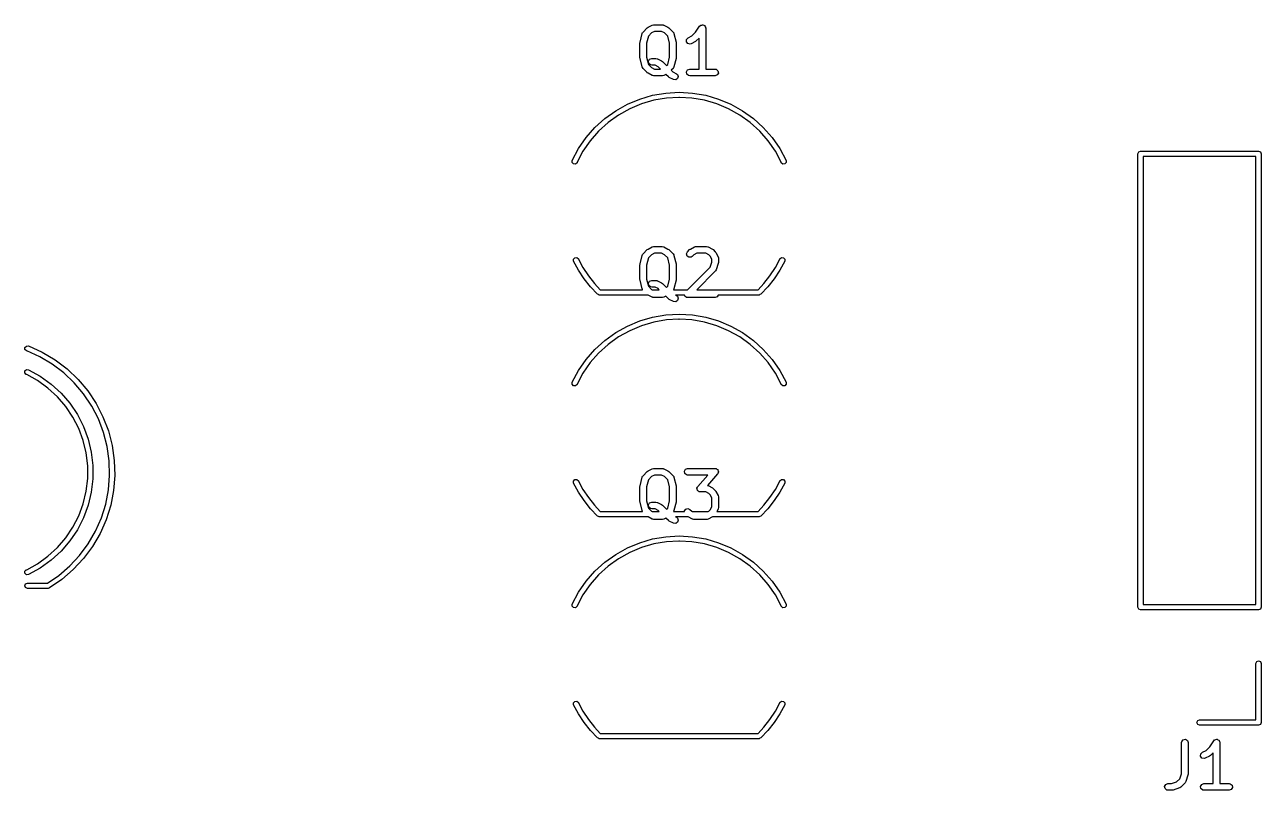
# Model space of a CAD drawing. Extents: x 27 to 143, y -35 to -18.
# Drawn here: x 115.52 to 143.39, y -35.18 to -17.93 of the extents above; entities that cross this region are included whole.
import ezdxf

# ---------------------------------------------------------------- set-up
doc = ezdxf.new("R2010")
doc.units = 0
doc.layers.add('BLACK', color=7, linetype='CONTINUOUS')

msp = doc.modelspace()

# ---------------------------------------------------------------- linework, layer by layer
at = {"layer": 'BLACK', "linetype": 'CONTINUOUS'}
for p, q in [((129.435, -18.127), (129.446, -18.1033)), ((129.446, -18.1033), (129.452, -18.0989)), ((129.452, -18.0989), (129.455, -18.0922)), ((129.455, -18.0922), (129.55, -17.997)), ((129.55, -17.997), (129.569, -17.9841)), ((129.569, -17.9841), (129.57, -17.9829)), ((129.57, -17.9829), (129.665, -17.9353)), ((129.648, -18.1116), (129.576, -18.1836)), ((129.716, -18.0774), (129.648, -18.1116)), ((129.665, -17.9353), (129.69, -17.9279)), ((129.69, -17.9279), (129.694, -17.9289)), ((129.694, -17.9289), (129.699, -17.9274)), ((129.699, -17.9274), (129.889, -17.9274)), ((129.871, -18.0774), (129.716, -18.0774)), ((129.94, -18.1116), (129.871, -18.0774)), ((129.889, -17.9274), (129.915, -17.9319)), ((129.915, -17.9319), (129.918, -17.9348)), ((129.918, -17.9348), (129.923, -17.9353)), ((129.923, -17.9353), (130.018, -17.9829)), ((130.012, -18.1836), (129.94, -18.1116)), ((130.018, -17.9829), (130.036, -17.9963)), ((130.036, -17.9963), (130.037, -17.997)), ((130.037, -17.997), (130.133, -18.0922)), ((130.133, -18.0922), (130.147, -18.1135)), ((130.147, -18.1135), (130.148, -18.1209)), ((130.559, -18.1788), (130.64, -18.0975)), ((130.64, -18.0975), (130.731, -17.9608)), ((130.731, -17.9608), (130.749, -17.9419)), ((130.749, -17.9419), (130.754, -17.9407)), ((130.754, -17.9407), (130.756, -17.9374)), ((130.756, -17.9374), (130.778, -17.9336)), ((130.778, -17.9336), (130.799, -17.9275)), ((130.799, -17.9275), (130.803, -17.9293)), ((130.803, -17.9293), (130.807, -17.9285)), ((130.807, -17.9285), (130.826, -17.9394)), ((130.826, -17.9394), (130.846, -17.9481)), ((130.846, -17.9481), (130.848, -17.952)), ((130.848, -17.952), (130.851, -17.9542)), ((130.851, -17.9542), (130.859, -17.9746)), ((130.859, -17.9746), (130.868, -17.9941)), ((130.868, -17.9941), (130.867, -17.9983)), ((130.867, -17.9983), (130.869, -18.0024)), ((130.869, -18.0024), (130.869, -18.9274)), ((129.385, -18.3357), (129.388, -18.321)), ((129.385, -18.669), (129.385, -18.3357)), ((129.388, -18.3175), (129.435, -18.127)), ((129.388, -18.321), (129.388, -18.3175)), ((129.576, -18.1836), (129.535, -18.3449)), ((129.535, -18.3449), (129.535, -18.6598)), ((130.052, -18.3449), (130.012, -18.1836)), ((130.052, -18.6598), (130.052, -18.3449)), ((130.148, -18.1209), (130.152, -18.127)), ((130.152, -18.127), (130.2, -18.3175)), ((130.2, -18.3175), (130.201, -18.3325)), ((130.201, -18.3325), (130.202, -18.3357)), ((130.202, -18.3357), (130.202, -18.669)), ((130.436, -18.3095), (130.439, -18.2583)), ((130.467, -18.3507), (130.436, -18.3095)), ((130.439, -18.2583), (130.475, -18.221)), ((130.517, -18.3626), (130.467, -18.3507)), ((130.475, -18.221), (130.559, -18.1788)), ((130.542, -18.3552), (130.517, -18.3626)), ((130.637, -18.3076), (130.542, -18.3552)), ((130.638, -18.3064), (130.637, -18.3076)), ((130.656, -18.2935), (130.638, -18.3064)), ((130.719, -18.2311), (130.656, -18.2935)), ((130.719, -18.9274), (130.719, -18.2311)), ((129.387, -18.6723), (129.385, -18.669)), ((129.388, -18.6872), (129.387, -18.6723)), ((129.535, -18.6598), (129.576, -18.8212)), ((130.012, -18.8212), (130.052, -18.6598)), ((130.202, -18.669), (130.2, -18.6838)), ((129.435, -18.8777), (129.388, -18.6872)), ((129.439, -18.8838), (129.435, -18.8777)), ((129.44, -18.8912), (129.439, -18.8838)), ((129.455, -18.9126), (129.44, -18.8912)), ((129.55, -19.0078), (129.455, -18.9126)), ((129.576, -18.8212), (129.648, -18.8931)), ((129.577, -18.7513), (129.603, -18.7068)), ((129.586, -18.8018), (129.577, -18.7513)), ((129.625, -18.8348), (129.586, -18.8018)), ((129.603, -18.7068), (129.651, -18.6893)), ((129.651, -18.8393), (129.625, -18.8348)), ((129.648, -18.8931), (129.716, -18.9274)), ((129.651, -18.6893), (129.746, -18.6893)), ((129.728, -18.8393), (129.651, -18.8393)), ((129.716, -18.9274), (129.851, -18.9274)), ((129.797, -18.8735), (129.728, -18.8393)), ((129.746, -18.6893), (129.772, -18.6938)), ((129.772, -18.6938), (129.775, -18.6967)), ((129.775, -18.6967), (129.78, -18.6972)), ((129.78, -18.6972), (129.875, -18.7448)), ((129.851, -18.9274), (129.797, -18.8735)), ((129.875, -18.7448), (129.893, -18.7582)), ((129.893, -18.7582), (129.894, -18.7589)), ((129.894, -18.7589), (129.984, -18.8487)), ((129.984, -18.8487), (130.012, -18.8212)), ((130.133, -18.9126), (130.09, -18.9548)), ((130.136, -18.9058), (130.133, -18.9126)), ((130.142, -18.9015), (130.136, -18.9058)), ((130.152, -18.8777), (130.142, -18.9015)), ((130.2, -18.6872), (130.152, -18.8777)), ((130.2, -18.6838), (130.2, -18.6872)), ((130.434, -18.9894), (130.46, -18.9449)), ((130.46, -18.9449), (130.508, -18.9274)), ((130.508, -18.9274), (130.719, -18.9274)), ((130.869, -18.9274), (131.08, -18.9274)), ((131.08, -18.9274), (131.105, -18.9319)), ((131.105, -18.9319), (131.144, -18.9649)), ((129.552, -19.0085), (129.55, -19.0078)), ((129.57, -19.0218), (129.552, -19.0085)), ((129.665, -19.0695), (129.57, -19.0218)), ((129.669, -19.07), (129.665, -19.0695)), ((129.673, -19.0729), (129.669, -19.07)), ((129.699, -19.0774), (129.673, -19.0729)), ((129.889, -19.0774), (129.699, -19.0774)), ((129.893, -19.0758), (129.889, -19.0774)), ((129.898, -19.0769), (129.893, -19.0758)), ((129.923, -19.0695), (129.898, -19.0769)), ((129.969, -19.046), (129.923, -19.0695)), ((130.026, -19.103), (129.969, -19.046)), ((130.028, -19.1037), (130.026, -19.103)), ((130.046, -19.1171), (130.028, -19.1037)), ((130.141, -19.1647), (130.046, -19.1171)), ((130.09, -18.9548), (130.124, -18.9884)), ((130.124, -18.9884), (130.208, -19.0305)), ((130.192, -19.1706), (130.141, -19.1647)), ((130.235, -19.1423), (130.192, -19.1706)), ((130.208, -19.0305), (130.229, -19.0461)), ((130.229, -19.0461), (130.25, -19.0931)), ((130.25, -19.0931), (130.235, -19.1423)), ((130.443, -19.0399), (130.434, -18.9894)), ((130.482, -19.0729), (130.443, -19.0399)), ((130.508, -19.0774), (130.482, -19.0729)), ((131.08, -19.0774), (130.508, -19.0774)), ((131.128, -19.0598), (131.08, -19.0774)), ((131.153, -19.0154), (131.128, -19.0598)), ((131.144, -18.9649), (131.153, -19.0154)), ((129.672, -19.5182), (129.969, -19.4671)), ((129.969, -19.4671), (130.27, -19.45)), ((130.27, -19.45), (130.571, -19.4671)), ((130.571, -19.4671), (130.868, -19.5182)), ((128.841, -19.8666), (129.104, -19.7192)), ((129.104, -19.7192), (129.382, -19.6026)), ((129.421, -19.7118), (129.155, -19.8233)), ((129.382, -19.6026), (129.672, -19.5182)), ((129.698, -19.6311), (129.421, -19.7118)), ((129.982, -19.5822), (129.698, -19.6311)), ((130.261, -19.5664), (129.982, -19.5822)), ((130.27, -19.57), (130.261, -19.5664)), ((130.279, -19.5664), (130.27, -19.57)), ((130.558, -19.5822), (130.279, -19.5664)), ((130.842, -19.6311), (130.558, -19.5822)), ((131.119, -19.7118), (130.842, -19.6311)), ((130.868, -19.5182), (131.158, -19.6026)), ((131.385, -19.8233), (131.119, -19.7118)), ((131.158, -19.6026), (131.436, -19.7192)), ((131.436, -19.7192), (131.699, -19.8666)), ((128.373, -20.2456), (128.596, -20.0428)), ((128.596, -20.0428), (128.841, -19.8666)), ((128.903, -19.9643), (128.669, -20.1328)), ((129.155, -19.8233), (128.903, -19.9643)), ((131.637, -19.9643), (131.385, -19.8233)), ((131.871, -20.1328), (131.637, -19.9643)), ((131.699, -19.8666), (131.944, -20.0428)), ((131.944, -20.0428), (132.167, -20.2456)), ((128.174, -20.4723), (128.373, -20.2456)), ((128.455, -20.3268), (128.265, -20.5437)), ((128.669, -20.1328), (128.455, -20.3268)), ((132.085, -20.3268), (131.871, -20.1328)), ((132.275, -20.5437), (132.085, -20.3268)), ((132.167, -20.2456), (132.366, -20.4723)), ((128.002, -20.7202), (128.174, -20.4723)), ((128.265, -20.5437), (128.101, -20.7807)), ((132.439, -20.7807), (132.275, -20.5437)), ((132.366, -20.4723), (132.538, -20.7202)), ((127.859, -20.9858), (128.002, -20.7202)), ((128.101, -20.7807), (127.968, -21.027)), ((132.572, -21.027), (132.439, -20.7807)), ((132.538, -20.7202), (132.681, -20.9858)), ((140.61, -20.835), (140.628, -20.7926)), ((140.61, -31.055), (140.61, -20.835)), ((140.628, -20.7926), (140.67, -20.775)), ((140.67, -20.775), (143.33, -20.775)), ((140.73, -20.895), (140.73, -30.995)), ((143.27, -20.895), (140.73, -20.895)), ((143.27, -30.995), (143.27, -20.895)), ((143.33, -20.775), (143.372, -20.7926)), ((143.372, -20.7926), (143.39, -20.835)), ((143.39, -20.835), (143.39, -31.055)), ((127.857, -21.0317), (127.859, -20.9858)), ((127.888, -21.0656), (127.857, -21.0317)), ((127.934, -21.0676), (127.888, -21.0656)), ((127.968, -21.0365), (127.934, -21.0676)), ((127.968, -21.027), (127.968, -21.0365)), ((132.572, -21.0365), (132.572, -21.027)), ((132.606, -21.0676), (132.572, -21.0365)), ((132.652, -21.0656), (132.606, -21.0676)), ((132.683, -21.0317), (132.652, -21.0656)), ((132.681, -20.9858), (132.683, -21.0317)), ((129.388, -23.3175), (129.435, -23.127)), ((129.435, -23.127), (129.446, -23.1033)), ((129.446, -23.1033), (129.452, -23.0989)), ((129.452, -23.0989), (129.455, -23.0922)), ((129.455, -23.0922), (129.55, -22.997)), ((129.55, -22.997), (129.569, -22.9841)), ((129.569, -22.9841), (129.57, -22.9829)), ((129.57, -22.9829), (129.665, -22.9353)), ((129.648, -23.1116), (129.576, -23.1836)), ((129.716, -23.0774), (129.648, -23.1116)), ((129.665, -22.9353), (129.69, -22.9279)), ((129.69, -22.9279), (129.694, -22.9289)), ((129.694, -22.9289), (129.699, -22.9274)), ((129.699, -22.9274), (129.889, -22.9274)), ((129.871, -23.0774), (129.716, -23.0774)), ((129.94, -23.1116), (129.871, -23.0774)), ((129.889, -22.9274), (129.915, -22.9319)), ((129.915, -22.9319), (129.918, -22.9348)), ((129.918, -22.9348), (129.923, -22.9353)), ((129.923, -22.9353), (130.018, -22.9829)), ((130.012, -23.1836), (129.94, -23.1116)), ((130.018, -22.9829), (130.036, -22.9963)), ((130.036, -22.9963), (130.037, -22.997)), ((130.037, -22.997), (130.133, -23.0922)), ((130.133, -23.0922), (130.147, -23.1135)), ((130.147, -23.1135), (130.148, -23.1209)), ((130.148, -23.1209), (130.152, -23.127)), ((130.152, -23.127), (130.2, -23.3175)), ((130.433, -23.0911), (130.455, -23.0446)), ((130.447, -23.1406), (130.433, -23.0911)), ((130.455, -23.0446), (130.503, -22.997)), ((130.503, -22.997), (130.521, -22.9841)), ((130.521, -22.9841), (130.522, -22.9829)), ((130.522, -22.9829), (130.617, -22.9353)), ((130.6, -23.1116), (130.561, -23.1507)), ((130.669, -23.0774), (130.6, -23.1116)), ((130.617, -22.9353), (130.642, -22.9279)), ((130.642, -22.9279), (130.647, -22.9289)), ((130.647, -22.9289), (130.651, -22.9274)), ((130.651, -22.9274), (130.889, -22.9274)), ((130.871, -23.0774), (130.669, -23.0774)), ((130.94, -23.1116), (130.871, -23.0774)), ((130.889, -22.9274), (130.915, -22.9319)), ((130.915, -22.9319), (130.918, -22.9348)), ((130.918, -22.9348), (130.923, -22.9353)), ((130.923, -22.9353), (131.018, -22.9829)), ((130.97, -23.142), (130.94, -23.1116)), ((131.018, -22.9829), (131.036, -22.9963)), ((131.036, -22.9963), (131.037, -22.997)), ((131.037, -22.997), (131.085, -23.0446)), ((131.085, -23.0446), (131.098, -23.063)), ((131.098, -23.063), (131.099, -23.0641)), ((131.099, -23.0641), (131.147, -23.1593)), ((127.889, -23.213), (127.92, -23.1788)), ((127.892, -23.2589), (127.889, -23.213)), ((128.001, -23.4618), (127.892, -23.2589)), ((127.892, -23.2589), (127.892, -23.2589)), ((127.92, -23.1788), (127.966, -23.1761)), ((127.966, -23.1761), (128, -23.2067)), ((128, -23.2067), (128, -23.2124)), ((128, -23.2124), (128.102, -23.4016)), ((128.102, -23.4016), (128.223, -23.5856)), ((129.385, -23.3357), (129.388, -23.321)), ((129.385, -23.669), (129.385, -23.3357)), ((129.388, -23.321), (129.388, -23.3175)), ((129.576, -23.1836), (129.535, -23.3449)), ((129.535, -23.3449), (129.535, -23.6598)), ((130.052, -23.3449), (130.012, -23.1836)), ((130.052, -23.6598), (130.052, -23.3449)), ((130.2, -23.3175), (130.201, -23.3325)), ((130.201, -23.3325), (130.202, -23.3357)), ((130.202, -23.3357), (130.202, -23.669)), ((130.489, -23.1701), (130.447, -23.1406)), ((130.457, -23.9), (130.966, -23.3904)), ((130.54, -23.1656), (130.489, -23.1701)), ((130.561, -23.1507), (130.54, -23.1656)), ((130.966, -23.3904), (131.005, -23.2759)), ((131.005, -23.2106), (130.97, -23.142)), ((131.005, -23.2759), (131.005, -23.2106)), ((131.151, -23.3118), (131.103, -23.4547)), ((131.147, -23.1593), (131.154, -23.1843)), ((131.155, -23.2881), (131.151, -23.3102)), ((131.151, -23.3102), (131.151, -23.3118)), ((131.154, -23.1843), (131.153, -23.1886)), ((131.153, -23.1886), (131.155, -23.1929)), ((131.155, -23.1929), (131.155, -23.2881)), ((132.317, -23.5856), (132.438, -23.4016)), ((132.438, -23.4016), (132.54, -23.2124)), ((132.648, -23.2589), (132.539, -23.4618)), ((132.54, -23.2067), (132.574, -23.1761)), ((132.54, -23.2124), (132.54, -23.2067)), ((132.574, -23.1761), (132.62, -23.1788)), ((132.62, -23.1788), (132.651, -23.213)), ((132.651, -23.213), (132.648, -23.2589)), ((132.648, -23.2589), (132.648, -23.2589)), ((128.127, -23.6544), (128.001, -23.4618)), ((128.27, -23.8353), (128.127, -23.6544)), ((128.223, -23.5856), (128.359, -23.7585)), ((129.387, -23.6723), (129.385, -23.669)), ((129.388, -23.6872), (129.387, -23.6723)), ((129.435, -23.8777), (129.388, -23.6872)), ((129.535, -23.6598), (129.576, -23.8212)), ((129.603, -23.7068), (129.651, -23.6893)), ((129.651, -23.6893), (129.746, -23.6893)), ((129.746, -23.6893), (129.772, -23.6938)), ((130.012, -23.8212), (130.052, -23.6598)), ((130.2, -23.6872), (130.152, -23.8777)), ((130.202, -23.669), (130.2, -23.6838)), ((130.2, -23.6838), (130.2, -23.6872)), ((131.085, -23.484), (130.669, -23.9)), ((131.087, -23.4799), (131.085, -23.484)), ((131.091, -23.4776), (131.087, -23.4799)), ((131.103, -23.4547), (131.091, -23.4776)), ((132.181, -23.7585), (132.317, -23.5856)), ((132.413, -23.6544), (132.27, -23.8353)), ((132.539, -23.4618), (132.413, -23.6544)), ((128.428, -24.0023), (128.27, -23.8353)), ((128.359, -23.7585), (128.493, -23.9)), ((128.493, -23.9), (129.446, -23.9)), ((129.439, -23.8838), (129.435, -23.8777)), ((129.44, -23.8912), (129.439, -23.8838)), ((129.446, -23.9), (129.44, -23.8912)), ((129.576, -23.8212), (129.648, -23.8931)), ((129.577, -23.7513), (129.603, -23.7068)), ((129.586, -23.8018), (129.577, -23.7513)), ((129.625, -23.8348), (129.586, -23.8018)), ((129.651, -23.8393), (129.625, -23.8348)), ((129.648, -23.8931), (129.662, -23.9)), ((129.728, -23.8393), (129.651, -23.8393)), ((129.662, -23.9), (129.823, -23.9)), ((129.797, -23.8735), (129.728, -23.8393)), ((129.772, -23.6938), (129.775, -23.6967)), ((129.775, -23.6967), (129.78, -23.6972)), ((129.78, -23.6972), (129.875, -23.7448)), ((129.823, -23.9), (129.797, -23.8735)), ((129.875, -23.7448), (129.893, -23.7582)), ((129.893, -23.7582), (129.894, -23.7589)), ((129.894, -23.7589), (129.984, -23.8487)), ((129.984, -23.8487), (130.012, -23.8212)), ((130.152, -23.8777), (130.142, -23.9)), ((130.142, -23.9), (130.457, -23.9)), ((130.669, -23.9), (132.047, -23.9)), ((132.047, -23.9), (132.181, -23.7585)), ((132.27, -23.8353), (132.112, -24.0023)), ((128.428, -24.0024), (128.428, -24.0023)), ((128.428, -24.0025), (128.428, -24.0024)), ((128.428, -24.003), (128.428, -24.0025)), ((128.449, -24.0114), (128.428, -24.003)), ((128.428, -24.003), (128.428, -24.003)), ((128.47, -24.02), (128.449, -24.0114)), ((129.567, -24.02), (128.47, -24.02)), ((129.57, -24.0218), (129.567, -24.02)), ((129.665, -24.0695), (129.57, -24.0218)), ((129.669, -24.07), (129.665, -24.0695)), ((129.673, -24.0729), (129.669, -24.07)), ((129.699, -24.0774), (129.673, -24.0729)), ((129.889, -24.0774), (129.699, -24.0774)), ((129.893, -24.0758), (129.889, -24.0774)), ((129.898, -24.0769), (129.893, -24.0758)), ((129.923, -24.0695), (129.898, -24.0769)), ((129.969, -24.046), (129.923, -24.0695)), ((130.026, -24.103), (129.969, -24.046)), ((130.028, -24.1037), (130.026, -24.103)), ((130.046, -24.1171), (130.028, -24.1037)), ((130.141, -24.1647), (130.046, -24.1171)), ((130.192, -24.1706), (130.141, -24.1647)), ((130.392, -24.02), (130.187, -24.02)), ((130.187, -24.02), (130.208, -24.0305)), ((130.235, -24.1423), (130.192, -24.1706)), ((130.208, -24.0305), (130.229, -24.0461)), ((130.229, -24.0461), (130.25, -24.0931)), ((130.25, -24.0931), (130.235, -24.1423)), ((130.396, -24.0399), (130.392, -24.02)), ((130.398, -24.0421), (130.396, -24.0399)), ((130.399, -24.0454), (130.398, -24.0421)), ((130.418, -24.0583), (130.399, -24.0454)), ((130.435, -24.0729), (130.418, -24.0583)), ((130.439, -24.0737), (130.435, -24.0729)), ((130.441, -24.0748), (130.439, -24.0737)), ((130.444, -24.0745), (130.441, -24.0748)), ((130.46, -24.0774), (130.444, -24.0745)), ((131.08, -24.0774), (130.46, -24.0774)), ((131.128, -24.0598), (131.08, -24.0774)), ((131.151, -24.02), (131.128, -24.0598)), ((132.07, -24.02), (131.151, -24.02)), ((132.091, -24.0114), (132.07, -24.02)), ((132.112, -24.003), (132.091, -24.0114)), ((132.112, -24.0023), (132.112, -24.0024)), ((132.112, -24.0024), (132.112, -24.0025)), ((132.112, -24.0025), (132.112, -24.003)), ((132.112, -24.003), (132.112, -24.003)), ((129.382, -24.6026), (129.672, -24.5182)), ((129.672, -24.5182), (129.969, -24.4671)), ((129.969, -24.4671), (130.27, -24.45)), ((130.27, -24.45), (130.571, -24.4671)), ((130.571, -24.4671), (130.868, -24.5182)), ((130.868, -24.5182), (131.158, -24.6026)), ((128.841, -24.8666), (129.104, -24.7192)), ((129.104, -24.7192), (129.382, -24.6026)), ((129.421, -24.7118), (129.155, -24.8233)), ((129.698, -24.6311), (129.421, -24.7118)), ((129.982, -24.5822), (129.698, -24.6311)), ((130.261, -24.5664), (129.982, -24.5822)), ((130.27, -24.57), (130.261, -24.5664)), ((130.279, -24.5664), (130.27, -24.57)), ((130.558, -24.5822), (130.279, -24.5664)), ((130.842, -24.6311), (130.558, -24.5822)), ((131.119, -24.7118), (130.842, -24.6311)), ((131.385, -24.8233), (131.119, -24.7118)), ((131.158, -24.6026), (131.436, -24.7192)), ((131.436, -24.7192), (131.699, -24.8666)), ((128.373, -25.2456), (128.596, -25.0428)), ((128.596, -25.0428), (128.841, -24.8666)), ((128.903, -24.9643), (128.669, -25.1328)), ((129.155, -24.8233), (128.903, -24.9643)), ((131.637, -24.9643), (131.385, -24.8233)), ((131.871, -25.1328), (131.637, -24.9643)), ((131.699, -24.8666), (131.944, -25.0428)), ((131.944, -25.0428), (132.167, -25.2456)), ((115.525, -25.202), (115.557, -25.1688)), ((115.526, -25.2479), (115.525, -25.202)), ((115.559, -25.2796), (115.526, -25.2479)), ((115.557, -25.1688), (115.603, -25.1677)), ((115.57, -25.2794), (115.559, -25.2796)), ((115.859, -25.4103), (115.57, -25.2794)), ((115.603, -25.1677), (115.912, -25.308)), ((115.912, -25.308), (116.204, -25.4818)), ((128.174, -25.4723), (128.373, -25.2456)), ((128.455, -25.3268), (128.265, -25.5437)), ((128.669, -25.1328), (128.455, -25.3268)), ((132.085, -25.3268), (131.871, -25.1328)), ((132.275, -25.5437), (132.085, -25.3268)), ((132.167, -25.2456), (132.366, -25.4723)), ((116.139, -25.5775), (115.859, -25.4103)), ((116.4, -25.7749), (116.139, -25.5775)), ((116.204, -25.4818), (116.475, -25.687)), ((128.002, -25.7202), (128.174, -25.4723)), ((128.265, -25.5437), (128.101, -25.7807)), ((132.439, -25.7807), (132.275, -25.5437)), ((132.366, -25.4723), (132.538, -25.7202)), ((115.524, -25.7769), (115.526, -25.7311)), ((115.554, -25.8111), (115.524, -25.7769)), ((115.526, -25.7311), (115.561, -25.7004)), ((115.564, -25.8117), (115.554, -25.8111)), ((115.561, -25.7004), (115.606, -25.7029)), ((115.809, -25.9474), (115.564, -25.8117)), ((115.606, -25.7029), (115.871, -25.8496)), ((115.871, -25.8496), (116.117, -26.0266)), ((116.637, -26), (116.4, -25.7749)), ((116.475, -25.687), (116.721, -25.921)), ((127.859, -25.9858), (128.002, -25.7202)), ((128.101, -25.7807), (127.968, -26.027)), ((132.572, -26.027), (132.439, -25.7807)), ((132.538, -25.7202), (132.681, -25.9858)), ((116.044, -26.1163), (115.809, -25.9474)), ((116.257, -26.3118), (116.044, -26.1163)), ((116.117, -26.0266), (116.34, -26.2313)), ((116.847, -26.2502), (116.637, -26)), ((116.721, -25.921), (116.94, -26.1809)), ((116.94, -26.1809), (117.128, -26.4636)), ((127.857, -26.0317), (127.859, -25.9858)), ((127.888, -26.0656), (127.857, -26.0317)), ((127.934, -26.0676), (127.888, -26.0656)), ((127.968, -26.0365), (127.934, -26.0676)), ((127.968, -26.027), (127.968, -26.0365)), ((132.572, -26.0365), (132.572, -26.027)), ((132.606, -26.0676), (132.572, -26.0365)), ((132.652, -26.0656), (132.606, -26.0676)), ((132.683, -26.0317), (132.652, -26.0656)), ((132.681, -25.9858), (132.683, -26.0317)), ((116.445, -26.531), (116.257, -26.3118)), ((116.34, -26.2313), (116.537, -26.4609)), ((116.537, -26.4609), (116.706, -26.7122)), ((117.029, -26.5221), (116.847, -26.2502)), ((117.128, -26.4636), (117.284, -26.7654)), ((116.606, -26.7709), (116.445, -26.531)), ((116.706, -26.7122), (116.844, -26.9817)), ((117.179, -26.8126), (117.029, -26.5221)), ((116.738, -27.0282), (116.606, -26.7709)), ((116.838, -27.2992), (116.738, -27.0282)), ((116.844, -26.9817), (116.949, -27.2655)), ((117.295, -27.1179), (117.179, -26.8126)), ((117.284, -26.7654), (117.405, -27.0827)), ((116.906, -27.5802), (116.838, -27.2992)), ((116.949, -27.2655), (117.02, -27.5598)), ((117.377, -27.4343), (117.295, -27.1179)), ((117.405, -27.0827), (117.49, -27.4116)), ((116.94, -27.8672), (116.906, -27.5802)), ((117.02, -27.5598), (117.056, -27.8604)), ((117.424, -27.7578), (117.377, -27.4343)), ((117.49, -27.4116), (117.539, -27.7479)), ((116.94, -28.1562), (116.94, -27.8672)), ((117.056, -27.8604), (117.056, -28.1631)), ((117.434, -28.0845), (117.424, -27.7578)), ((117.539, -27.7479), (117.549, -28.0874)), ((117.407, -28.4103), (117.434, -28.0845)), ((117.549, -28.0874), (117.522, -28.426)), ((129.388, -28.3175), (129.435, -28.127)), ((129.435, -28.127), (129.446, -28.1033)), ((129.446, -28.1033), (129.452, -28.0989)), ((129.452, -28.0989), (129.455, -28.0922)), ((129.455, -28.0922), (129.55, -27.997)), ((129.55, -27.997), (129.569, -27.9841)), ((129.569, -27.9841), (129.57, -27.9829)), ((129.57, -27.9829), (129.665, -27.9353)), ((129.648, -28.1116), (129.576, -28.1836)), ((129.716, -28.0774), (129.648, -28.1116)), ((129.665, -27.9353), (129.69, -27.9279)), ((129.69, -27.9279), (129.694, -27.9289)), ((129.694, -27.9289), (129.699, -27.9274)), ((129.699, -27.9274), (129.889, -27.9274)), ((129.871, -28.0774), (129.716, -28.0774)), ((129.94, -28.1116), (129.871, -28.0774)), ((129.889, -27.9274), (129.915, -27.9319)), ((129.915, -27.9319), (129.918, -27.9348)), ((129.918, -27.9348), (129.923, -27.9353)), ((129.923, -27.9353), (130.018, -27.9829)), ((130.012, -28.1836), (129.94, -28.1116)), ((130.018, -27.9829), (130.036, -27.9963)), ((130.036, -27.9963), (130.037, -27.997)), ((130.037, -27.997), (130.133, -28.0922)), ((130.133, -28.0922), (130.147, -28.1135)), ((130.147, -28.1135), (130.148, -28.1209)), ((130.148, -28.1209), (130.152, -28.127)), ((130.152, -28.127), (130.2, -28.3175)), ((130.387, -27.9894), (130.412, -27.9449)), ((130.396, -28.0399), (130.387, -27.9894)), ((130.435, -28.0729), (130.396, -28.0399)), ((130.412, -27.9449), (130.46, -27.9274)), ((130.46, -28.0774), (130.435, -28.0729)), ((130.46, -27.9274), (131.08, -27.9274)), ((130.914, -28.0774), (130.46, -28.0774)), ((130.69, -28.3339), (130.914, -28.0774)), ((131.136, -28.0518), (130.908, -28.3118)), ((131.08, -27.9274), (131.091, -27.9293)), ((131.091, -27.9293), (131.094, -27.9288)), ((131.094, -27.9288), (131.097, -27.9304)), ((131.097, -27.9304), (131.105, -27.9319)), ((131.105, -27.9319), (131.121, -27.9449)), ((131.121, -27.9449), (131.138, -27.9554)), ((131.143, -28.0329), (131.136, -28.0518)), ((131.138, -27.9554), (131.14, -27.961)), ((131.14, -27.961), (131.144, -27.9649)), ((131.153, -28.0154), (131.143, -28.0329)), ((131.144, -27.9649), (131.148, -27.9848)), ((131.148, -27.9848), (131.155, -28.0039)), ((131.155, -28.0039), (131.152, -28.0095)), ((131.152, -28.0095), (131.153, -28.0154)), ((116.906, -28.4432), (116.94, -28.1562)), ((117.056, -28.1631), (117.02, -28.4637)), ((117.345, -28.7312), (117.407, -28.4103)), ((117.522, -28.426), (117.457, -28.7595)), ((127.889, -28.213), (127.92, -28.1788)), ((127.892, -28.2589), (127.889, -28.213)), ((128.001, -28.4618), (127.892, -28.2589)), ((127.892, -28.2589), (127.892, -28.2589)), ((127.92, -28.1788), (127.966, -28.1761)), ((127.966, -28.1761), (128, -28.2067)), ((128, -28.2067), (128, -28.2124)), ((128, -28.2124), (128.102, -28.4016)), ((128.102, -28.4016), (128.223, -28.5856)), ((129.385, -28.3357), (129.388, -28.321)), ((129.385, -28.669), (129.385, -28.3357)), ((129.388, -28.321), (129.388, -28.3175)), ((129.576, -28.1836), (129.535, -28.3449)), ((129.535, -28.3449), (129.535, -28.6598)), ((130.052, -28.3449), (130.012, -28.1836)), ((130.052, -28.6598), (130.052, -28.3449)), ((130.2, -28.3175), (130.201, -28.3325)), ((130.201, -28.3325), (130.202, -28.3357)), ((130.202, -28.3357), (130.202, -28.669)), ((130.671, -28.3818), (130.673, -28.3762)), ((130.678, -28.4009), (130.671, -28.3818)), ((130.672, -28.3703), (130.682, -28.3528)), ((130.673, -28.3762), (130.672, -28.3703)), ((130.681, -28.4208), (130.678, -28.4009)), ((130.686, -28.4247), (130.681, -28.4208)), ((130.682, -28.3528), (130.69, -28.3339)), ((130.688, -28.4303), (130.686, -28.4247)), ((130.908, -28.3118), (130.915, -28.3129)), ((130.915, -28.3129), (130.918, -28.3157)), ((130.918, -28.3157), (130.923, -28.3163)), ((130.923, -28.3163), (131.018, -28.3639)), ((131.018, -28.3639), (131.036, -28.3772)), ((131.036, -28.3772), (131.037, -28.3779)), ((131.037, -28.3779), (131.085, -28.4255)), ((131.085, -28.4255), (131.098, -28.4439)), ((132.317, -28.5856), (132.438, -28.4016)), ((132.438, -28.4016), (132.54, -28.2124)), ((132.648, -28.2589), (132.539, -28.4618)), ((132.54, -28.2067), (132.574, -28.1761)), ((132.54, -28.2124), (132.54, -28.2067)), ((132.574, -28.1761), (132.62, -28.1788)), ((132.62, -28.1788), (132.651, -28.213)), ((132.651, -28.213), (132.648, -28.2589)), ((132.648, -28.2589), (132.648, -28.2589)), ((116.838, -28.7242), (116.906, -28.4432)), ((117.02, -28.4637), (116.949, -28.758)), ((128.127, -28.6544), (128.001, -28.4618)), ((128.27, -28.8353), (128.127, -28.6544)), ((128.223, -28.5856), (128.359, -28.7585)), ((129.387, -28.6723), (129.385, -28.669)), ((129.388, -28.6872), (129.387, -28.6723)), ((129.435, -28.8777), (129.388, -28.6872)), ((129.535, -28.6598), (129.576, -28.8212)), ((129.603, -28.7068), (129.651, -28.6893)), ((129.651, -28.6893), (129.746, -28.6893)), ((129.746, -28.6893), (129.772, -28.6938)), ((129.772, -28.6938), (129.775, -28.6967)), ((129.775, -28.6967), (129.78, -28.6972)), ((129.78, -28.6972), (129.875, -28.7448)), ((130.012, -28.8212), (130.052, -28.6598)), ((130.2, -28.6872), (130.152, -28.8777)), ((130.202, -28.669), (130.2, -28.6838)), ((130.2, -28.6838), (130.2, -28.6872)), ((130.705, -28.4408), (130.688, -28.4303)), ((130.721, -28.4538), (130.705, -28.4408)), ((130.729, -28.4553), (130.721, -28.4538)), ((130.732, -28.4569), (130.729, -28.4553)), ((130.735, -28.4564), (130.732, -28.4569)), ((130.746, -28.4583), (130.735, -28.4564)), ((130.871, -28.4583), (130.746, -28.4583)), ((130.94, -28.4926), (130.871, -28.4583)), ((130.97, -28.523), (130.94, -28.4926)), ((131.005, -28.5915), (130.97, -28.523)), ((131.005, -28.7942), (131.005, -28.5915)), ((131.098, -28.4439), (131.099, -28.445)), ((131.099, -28.445), (131.147, -28.5403)), ((131.147, -28.5403), (131.154, -28.5652)), ((131.154, -28.5652), (131.153, -28.5696)), ((131.153, -28.5696), (131.155, -28.5738)), ((131.155, -28.5738), (131.155, -28.8119)), ((132.181, -28.7585), (132.317, -28.5856)), ((132.413, -28.6544), (132.27, -28.8353)), ((132.539, -28.4618), (132.413, -28.6544)), ((116.738, -28.9952), (116.838, -28.7242)), ((116.949, -28.758), (116.844, -29.0418)), ((117.247, -29.0431), (117.345, -28.7312)), ((117.457, -28.7595), (117.355, -29.0837)), ((128.428, -29.0023), (128.27, -28.8353)), ((128.359, -28.7585), (128.493, -28.9)), ((128.493, -28.9), (129.446, -28.9)), ((129.439, -28.8838), (129.435, -28.8777)), ((129.44, -28.8912), (129.439, -28.8838)), ((129.446, -28.9), (129.44, -28.8912)), ((129.576, -28.8212), (129.648, -28.8931)), ((129.577, -28.7513), (129.603, -28.7068)), ((129.586, -28.8018), (129.577, -28.7513)), ((129.625, -28.8348), (129.586, -28.8018)), ((129.651, -28.8393), (129.625, -28.8348)), ((129.648, -28.8931), (129.662, -28.9)), ((129.728, -28.8393), (129.651, -28.8393)), ((129.662, -28.9), (129.823, -28.9)), ((129.797, -28.8735), (129.728, -28.8393)), ((129.823, -28.9), (129.797, -28.8735)), ((129.875, -28.7448), (129.893, -28.7582)), ((129.893, -28.7582), (129.894, -28.7589)), ((129.894, -28.7589), (129.984, -28.8487)), ((129.984, -28.8487), (130.012, -28.8212)), ((130.152, -28.8777), (130.142, -28.9)), ((130.142, -28.9), (130.389, -28.9)), ((130.388, -28.8877), (130.417, -28.8457)), ((130.389, -28.9), (130.388, -28.8877)), ((130.417, -28.8457), (130.467, -28.8324)), ((130.467, -28.8324), (130.514, -28.8541)), ((130.514, -28.8541), (130.553, -28.8931)), ((130.553, -28.8931), (130.566, -28.9)), ((130.566, -28.9), (130.926, -28.9)), ((130.926, -28.9), (130.94, -28.8931)), ((130.94, -28.8931), (130.97, -28.8627)), ((130.97, -28.8627), (131.005, -28.7942)), ((131.147, -28.8454), (131.119, -28.9)), ((131.119, -28.9), (132.047, -28.9)), ((131.15, -28.8376), (131.147, -28.841)), ((131.147, -28.841), (131.147, -28.8454)), ((131.155, -28.8119), (131.15, -28.8376)), ((132.047, -28.9), (132.181, -28.7585)), ((132.27, -28.8353), (132.112, -29.0023)), ((116.445, -29.4924), (116.606, -29.2525)), ((116.606, -29.2525), (116.738, -28.9952)), ((116.844, -29.0418), (116.706, -29.3112)), ((117.116, -29.3422), (117.247, -29.0431)), ((117.355, -29.0837), (117.218, -29.3946)), ((128.428, -29.0024), (128.428, -29.0023)), ((128.428, -29.0025), (128.428, -29.0024)), ((128.428, -29.003), (128.428, -29.0025)), ((128.449, -29.0114), (128.428, -29.003)), ((128.428, -29.003), (128.428, -29.003)), ((128.47, -29.02), (128.449, -29.0114)), ((129.567, -29.02), (128.47, -29.02)), ((129.57, -29.0218), (129.567, -29.02)), ((129.665, -29.0695), (129.57, -29.0218)), ((129.669, -29.07), (129.665, -29.0695)), ((129.673, -29.0729), (129.669, -29.07)), ((129.699, -29.0774), (129.673, -29.0729)), ((129.889, -29.0774), (129.699, -29.0774)), ((129.893, -29.0758), (129.889, -29.0774)), ((129.898, -29.0769), (129.893, -29.0758)), ((129.923, -29.0695), (129.898, -29.0769)), ((129.969, -29.046), (129.923, -29.0695)), ((130.026, -29.103), (129.969, -29.046)), ((130.028, -29.1037), (130.026, -29.103)), ((130.046, -29.1171), (130.028, -29.1037)), ((130.141, -29.1647), (130.046, -29.1171)), ((130.192, -29.1706), (130.141, -29.1647)), ((130.472, -29.02), (130.187, -29.02)), ((130.187, -29.02), (130.208, -29.0305)), ((130.235, -29.1423), (130.192, -29.1706)), ((130.208, -29.0305), (130.229, -29.0461)), ((130.229, -29.0461), (130.25, -29.0931)), ((130.25, -29.0931), (130.235, -29.1423)), ((130.475, -29.0218), (130.472, -29.02)), ((130.57, -29.0695), (130.475, -29.0218)), ((130.574, -29.07), (130.57, -29.0695)), ((130.578, -29.0729), (130.574, -29.07)), ((130.603, -29.0774), (130.578, -29.0729)), ((130.889, -29.0774), (130.603, -29.0774)), ((130.893, -29.0758), (130.889, -29.0774)), ((130.898, -29.0769), (130.893, -29.0758)), ((130.923, -29.0695), (130.898, -29.0769)), ((131.018, -29.0218), (130.923, -29.0695)), ((131.019, -29.0207), (131.018, -29.0218)), ((131.02, -29.02), (131.019, -29.0207)), ((132.07, -29.02), (131.02, -29.02)), ((132.091, -29.0114), (132.07, -29.02)), ((132.112, -29.003), (132.091, -29.0114)), ((132.112, -29.0023), (132.112, -29.0024)), ((132.112, -29.0024), (132.112, -29.0025)), ((132.112, -29.0025), (132.112, -29.003)), ((132.112, -29.003), (132.112, -29.003)), ((116.256, -29.7116), (116.445, -29.4924)), ((116.706, -29.3112), (116.537, -29.5625)), ((116.951, -29.6249), (117.116, -29.3422)), ((117.218, -29.3946), (117.048, -29.6883)), ((129.382, -29.6026), (129.672, -29.5182)), ((129.672, -29.5182), (129.969, -29.4671)), ((129.969, -29.4671), (130.27, -29.45)), ((130.27, -29.45), (130.571, -29.4671)), ((130.571, -29.4671), (130.868, -29.5182)), ((130.868, -29.5182), (131.158, -29.6026)), ((116.043, -29.907), (116.256, -29.7116)), ((116.339, -29.792), (116.116, -29.9967)), ((116.537, -29.5625), (116.339, -29.792)), ((116.757, -29.8875), (116.951, -29.6249)), ((117.048, -29.6883), (116.845, -29.9612)), ((128.841, -29.8666), (129.104, -29.7192)), ((129.104, -29.7192), (129.382, -29.6026)), ((129.421, -29.7118), (129.155, -29.8233)), ((129.698, -29.6311), (129.421, -29.7118)), ((129.982, -29.5822), (129.698, -29.6311)), ((130.261, -29.5664), (129.982, -29.5822)), ((130.27, -29.57), (130.261, -29.5664)), ((130.279, -29.5664), (130.27, -29.57)), ((130.558, -29.5822), (130.279, -29.5664)), ((130.842, -29.6311), (130.558, -29.5822)), ((131.119, -29.7118), (130.842, -29.6311)), ((131.385, -29.8233), (131.119, -29.7118)), ((131.158, -29.6026), (131.436, -29.7192)), ((131.436, -29.7192), (131.699, -29.8666)), ((115.564, -30.2115), (115.809, -30.0759)), ((115.809, -30.0759), (116.043, -29.907)), ((116.116, -29.9967), (115.871, -30.1736)), ((116.534, -30.1268), (116.757, -29.8875)), ((116.845, -29.9612), (116.614, -30.21)), ((128.373, -30.2456), (128.596, -30.0428)), ((128.596, -30.0428), (128.841, -29.8666)), ((128.903, -29.9643), (128.669, -30.1328)), ((129.155, -29.8233), (128.903, -29.9643)), ((131.637, -29.9643), (131.385, -29.8233)), ((131.871, -30.1328), (131.637, -29.9643)), ((131.699, -29.8666), (131.944, -30.0428)), ((131.944, -30.0428), (132.167, -30.2456)), ((115.523, -30.2462), (115.554, -30.2121)), ((115.526, -30.2921), (115.523, -30.2462)), ((115.56, -30.3228), (115.526, -30.2921)), ((115.554, -30.2121), (115.564, -30.2115)), ((115.606, -30.3203), (115.56, -30.3228)), ((115.871, -30.1736), (115.606, -30.3203)), ((116.035, -30.5115), (116.286, -30.3399)), ((116.286, -30.3399), (116.534, -30.1268)), ((116.614, -30.21), (116.356, -30.4314)), ((128.174, -30.4723), (128.373, -30.2456)), ((128.455, -30.3268), (128.265, -30.5437)), ((128.669, -30.1328), (128.455, -30.3268)), ((132.085, -30.3268), (131.871, -30.1328)), ((132.275, -30.5437), (132.085, -30.3268)), ((132.167, -30.2456), (132.366, -30.4723)), ((115.52, -30.5715), (115.538, -30.5291)), ((115.538, -30.6139), (115.52, -30.5715)), ((115.538, -30.5291), (115.58, -30.5115)), ((115.58, -30.6315), (115.538, -30.6139)), ((115.58, -30.5115), (116.035, -30.5115)), ((116.045, -30.6315), (115.58, -30.6315)), ((116.06, -30.6253), (116.045, -30.6315)), ((116.076, -30.6229), (116.06, -30.6253)), ((116.356, -30.4314), (116.076, -30.6229)), ((128.002, -30.7202), (128.174, -30.4723)), ((128.265, -30.5437), (128.101, -30.7807)), ((132.439, -30.7807), (132.275, -30.5437)), ((132.366, -30.4723), (132.538, -30.7202)), ((127.859, -30.9858), (128.002, -30.7202)), ((128.101, -30.7807), (127.968, -31.027)), ((132.572, -31.027), (132.439, -30.7807)), ((132.538, -30.7202), (132.681, -30.9858)), ((127.857, -31.0317), (127.859, -30.9858)), ((127.888, -31.0656), (127.857, -31.0317)), ((127.934, -31.0676), (127.888, -31.0656)), ((127.968, -31.0365), (127.934, -31.0676)), ((127.968, -31.027), (127.968, -31.0365)), ((132.572, -31.0365), (132.572, -31.027)), ((132.606, -31.0676), (132.572, -31.0365)), ((132.652, -31.0656), (132.606, -31.0676)), ((132.683, -31.0317), (132.652, -31.0656)), ((132.681, -30.9858), (132.683, -31.0317)), ((140.628, -31.0974), (140.61, -31.055)), ((140.67, -31.115), (140.628, -31.0974)), ((143.33, -31.115), (140.67, -31.115)), ((140.73, -30.995), (143.27, -30.995)), ((143.372, -31.0974), (143.33, -31.115)), ((143.39, -31.055), (143.372, -31.0974)), ((143.27, -32.325), (143.288, -32.2826)), ((143.27, -33.595), (143.27, -32.325)), ((143.288, -32.2826), (143.33, -32.265)), ((143.33, -32.265), (143.372, -32.2826)), ((143.372, -32.2826), (143.39, -32.325)), ((143.39, -32.325), (143.39, -33.655)), ((127.889, -33.213), (127.92, -33.1788)), ((127.892, -33.2589), (127.889, -33.213)), ((128.001, -33.4618), (127.892, -33.2589)), ((127.892, -33.2589), (127.892, -33.2589)), ((127.92, -33.1788), (127.966, -33.1761)), ((127.966, -33.1761), (128, -33.2067)), ((128, -33.2067), (128, -33.2124)), ((128, -33.2124), (128.102, -33.4016)), ((128.102, -33.4016), (128.223, -33.5856)), ((132.317, -33.5856), (132.438, -33.4016)), ((132.438, -33.4016), (132.54, -33.2124)), ((132.648, -33.2589), (132.539, -33.4618)), ((132.54, -33.2067), (132.574, -33.1761)), ((132.54, -33.2124), (132.54, -33.2067)), ((132.574, -33.1761), (132.62, -33.1788)), ((132.62, -33.1788), (132.651, -33.213)), ((132.651, -33.213), (132.648, -33.2589)), ((132.648, -33.2589), (132.648, -33.2589)), ((128.127, -33.6544), (128.001, -33.4618)), ((128.27, -33.8353), (128.127, -33.6544)), ((128.223, -33.5856), (128.359, -33.7585)), ((132.181, -33.7585), (132.317, -33.5856)), ((132.413, -33.6544), (132.27, -33.8353)), ((132.539, -33.4618), (132.413, -33.6544)), ((141.94, -33.655), (141.958, -33.6126)), ((141.958, -33.6974), (141.94, -33.655)), ((141.958, -33.6126), (142, -33.595)), ((142, -33.715), (141.958, -33.6974)), ((142, -33.595), (143.27, -33.595)), ((143.33, -33.715), (142, -33.715)), ((143.372, -33.6974), (143.33, -33.715)), ((143.39, -33.655), (143.372, -33.6974)), ((128.428, -34.0023), (128.27, -33.8353)), ((128.359, -33.7585), (128.493, -33.9)), ((128.493, -33.9), (132.047, -33.9)), ((132.047, -33.9), (132.181, -33.7585)), ((132.27, -33.8353), (132.112, -34.0023)), ((128.428, -34.0024), (128.428, -34.0023)), ((128.428, -34.0025), (128.428, -34.0024)), ((128.428, -34.003), (128.428, -34.0025)), ((128.449, -34.0114), (128.428, -34.003)), ((128.428, -34.003), (128.428, -34.003)), ((128.47, -34.02), (128.449, -34.0114)), ((132.07, -34.02), (128.47, -34.02)), ((132.091, -34.0114), (132.07, -34.02)), ((132.112, -34.003), (132.091, -34.0114)), ((132.112, -34.0023), (132.112, -34.0024)), ((132.112, -34.0024), (132.112, -34.0025)), ((132.112, -34.0025), (132.112, -34.003)), ((132.112, -34.003), (132.112, -34.003)), ((141.592, -34.1074), (141.596, -34.0817)), ((141.592, -34.8095), (141.592, -34.1074)), ((141.596, -34.0817), (141.629, -34.0424)), ((141.629, -34.0424), (141.68, -34.0335)), ((141.68, -34.0335), (141.724, -34.0592)), ((141.724, -34.0592), (141.742, -34.1074)), ((141.742, -34.1074), (141.742, -34.8217)), ((142.146, -34.2838), (142.227, -34.2025)), ((142.227, -34.2025), (142.319, -34.0658)), ((142.319, -34.0658), (142.337, -34.0469)), ((142.337, -34.0469), (142.341, -34.0457)), ((142.341, -34.0457), (142.343, -34.0424)), ((142.343, -34.0424), (142.365, -34.0386)), ((142.365, -34.0386), (142.386, -34.0325)), ((142.386, -34.0325), (142.39, -34.0343)), ((142.39, -34.0343), (142.394, -34.0335)), ((142.394, -34.0335), (142.413, -34.0444)), ((142.413, -34.0444), (142.433, -34.0531)), ((142.433, -34.0531), (142.435, -34.057)), ((142.435, -34.057), (142.438, -34.0592)), ((142.438, -34.0592), (142.446, -34.0796)), ((142.446, -34.0796), (142.455, -34.0991)), ((142.455, -34.0991), (142.454, -34.1033)), ((142.454, -34.1033), (142.456, -34.1074)), ((142.456, -34.1074), (142.456, -35.0324)), ((142.023, -34.4145), (142.026, -34.3633)), ((142.054, -34.4557), (142.023, -34.4145)), ((142.026, -34.3633), (142.062, -34.326)), ((142.104, -34.4676), (142.054, -34.4557)), ((142.062, -34.326), (142.146, -34.2838)), ((142.129, -34.4602), (142.104, -34.4676)), ((142.224, -34.4126), (142.129, -34.4602)), ((142.225, -34.4114), (142.224, -34.4126)), ((142.244, -34.3985), (142.225, -34.4114)), ((142.306, -34.3361), (142.244, -34.3985)), ((142.306, -35.0324), (142.306, -34.3361)), ((141.553, -34.924), (141.592, -34.8095)), ((141.742, -34.8217), (141.738, -34.8437)), ((141.212, -35.0944), (141.238, -35.0499)), ((141.221, -35.1449), (141.212, -35.0944)), ((141.238, -35.0499), (141.286, -35.0324)), ((141.286, -35.0324), (141.369, -35.0324)), ((141.369, -35.0324), (141.483, -34.9942)), ((141.483, -34.9942), (141.553, -34.924)), ((141.577, -35.1128), (141.556, -35.1277)), ((141.672, -35.0176), (141.577, -35.1128)), ((141.674, -35.0135), (141.672, -35.0176)), ((141.678, -35.0111), (141.674, -35.0135)), ((141.69, -34.9882), (141.678, -35.0111)), ((141.738, -34.8454), (141.69, -34.9882)), ((141.738, -34.8437), (141.738, -34.8454)), ((142.021, -35.0944), (142.047, -35.0499)), ((142.03, -35.1449), (142.021, -35.0944)), ((142.047, -35.0499), (142.095, -35.0324)), ((142.095, -35.0324), (142.306, -35.0324)), ((142.456, -35.0324), (142.667, -35.0324)), ((142.667, -35.0324), (142.692, -35.0369)), ((142.692, -35.0369), (142.732, -35.0699)), ((142.732, -35.0699), (142.741, -35.1204)), ((141.26, -35.1779), (141.221, -35.1449)), ((141.286, -35.1824), (141.26, -35.1779)), ((141.381, -35.1824), (141.286, -35.1824)), ((141.382, -35.1818), (141.381, -35.1824)), ((141.405, -35.1785), (141.382, -35.1818)), ((141.548, -35.1309), (141.405, -35.1785)), ((141.551, -35.1281), (141.548, -35.1309)), ((141.556, -35.1277), (141.551, -35.1281)), ((142.07, -35.1779), (142.03, -35.1449)), ((142.095, -35.1824), (142.07, -35.1779)), ((142.667, -35.1824), (142.095, -35.1824)), ((142.715, -35.1648), (142.667, -35.1824)), ((142.741, -35.1204), (142.715, -35.1648))]:
    msp.add_line(p, q, dxfattribs=at)

doc.saveas('drawing.dxf')
